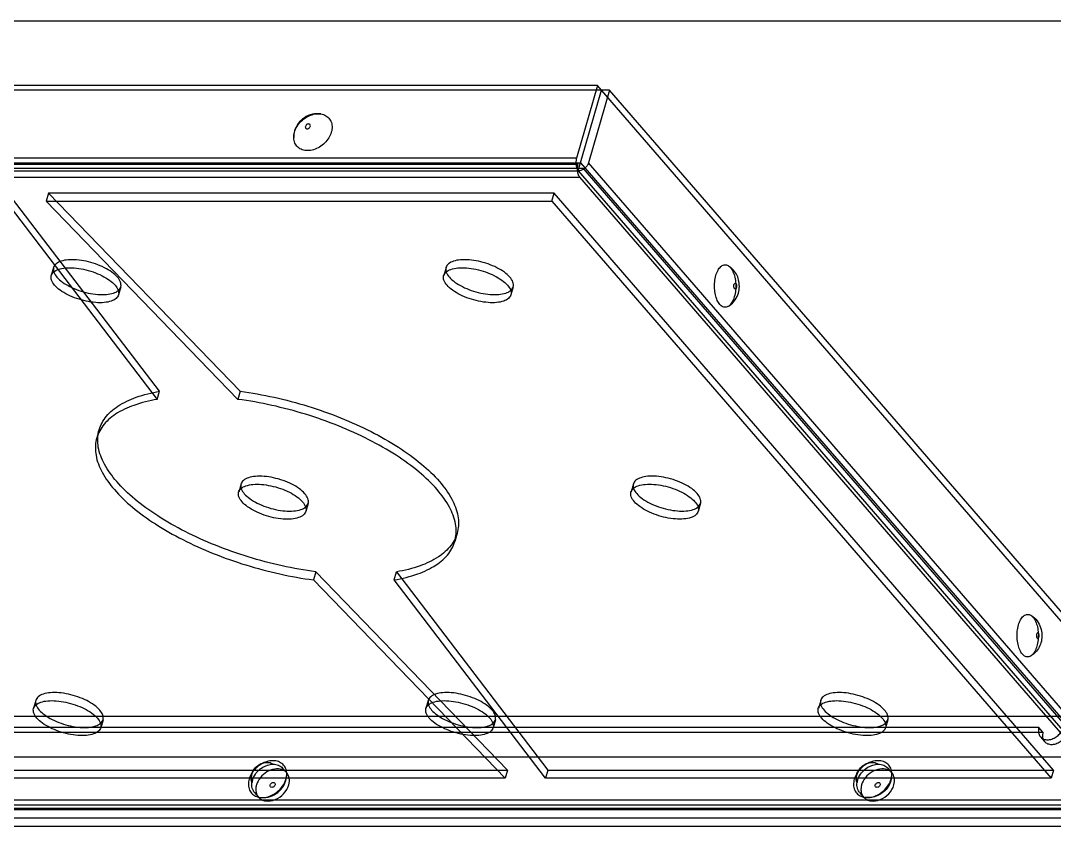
# Model space of a CAD drawing. Header units: millimetres. Extents: x -1 to 407, y -1 to 283.
# Drawn here: x 165.68 to 171.23, y 128.77 to 133.09 of the extents above; entities that cross this region are included whole.
import ezdxf

# ---------------------------------------------------------------- set-up
doc = ezdxf.new("R2010")
doc.units = ezdxf.units.MM
doc.header["$LTSCALE"] = 23.1
doc.layers.get('0').update_dxf_attribs({"linetype": 'CONTINUOUS'})
for name, color, linetype in [('_205857', 7, 'CONTINUOUS'), ('_346306', 7, 'CONTINUOUS'), ('_358832', 7, 'CONTINUOUS')]:
    doc.layers.add(name, color=color, linetype=linetype)

msp = doc.modelspace()

# ---------------------------------------------------------------- linework, layer by layer
at = {"color": 6, "linetype": 'Continuous'}
for p, q in [((168.7797, 132.7424), (164.1703, 132.7424)), ((168.7797, 132.7424), (168.6672, 132.3527)), ((168.8014, 132.7174), (168.7797, 132.7424)), ((171.3684, 129.8033), (168.8447, 132.7174)), ((168.6672, 132.3527), (162.4587, 132.3527)), ((171.6933, 128.9085), (168.7322, 132.3277)), ((162.3679, 132.2507), (168.6847, 132.2507)), ((162.4678, 132.2844), (168.6764, 132.2844)), ((168.6764, 132.2844), (171.6375, 128.8652)), ((166.43, 131.1021), (165.6175, 132.1652)), ((165.834, 132.1652), (165.8215, 132.1219)), ((168.5482, 132.1652), (165.834, 132.1652)), ((165.834, 132.1652), (166.863, 131.1021)), ((168.5357, 132.1219), (168.5482, 132.1652)), ((171.2278, 129.071), (168.5482, 132.1652)), ((165.605, 132.1219), (166.4175, 131.0588)), ((165.8215, 132.1219), (168.5357, 132.1219)), ((166.8505, 131.0588), (165.8215, 132.1219)), ((168.5357, 132.1219), (171.2153, 129.0277)), ((165.8612, 131.7662), (165.8487, 131.7229)), ((167.9671, 131.7662), (167.9546, 131.7229)), ((166.2215, 131.6622), (166.209, 131.6189)), ((168.3274, 131.6622), (168.3149, 131.6189)), ((166.4175, 131.0588), (166.43, 131.1021)), ((166.863, 131.1021), (166.8505, 131.0588)), ((166.105, 130.8953), (166.0925, 130.852)), ((166.8668, 130.605), (166.8543, 130.5617)), ((168.9724, 130.6054), (168.9599, 130.5621)), ((167.2271, 130.501), (167.2146, 130.4577)), ((169.3327, 130.5014), (169.3202, 130.4581)), ((168.0265, 130.3406), (168.014, 130.2973)), ((167.2685, 130.1339), (167.256, 130.0906)), ((167.256, 130.0906), (168.2847, 129.0277)), ((168.2972, 129.071), (167.2685, 130.1339)), ((167.689, 130.0906), (167.7015, 130.1339)), ((168.5012, 129.0277), (167.689, 130.0906)), ((167.7015, 130.1339), (168.5137, 129.071)), ((165.7659, 129.4446), (165.7534, 129.4013)), ((167.8718, 129.4446), (167.8593, 129.4013)), ((169.9777, 129.4446), (169.9652, 129.4013)), ((166.1262, 129.3406), (166.1137, 129.2973)), ((168.2321, 129.3406), (168.2196, 129.2973)), ((170.338, 129.3406), (170.3255, 129.2973)), ((165.5757, 129.2732), (171.1704, 129.2732)), ((171.1704, 129.2732), (171.1487, 129.2982)), ((171.157, 129.2491), (171.1786, 129.2241)), ((168.2847, 129.0277), (165.5697, 129.0277)), ((165.5822, 129.071), (168.2972, 129.071)), ((168.2972, 129.071), (168.2847, 129.0277)), ((168.5137, 129.071), (168.5012, 129.0277)), ((171.2153, 129.0277), (168.5012, 129.0277)), ((168.5137, 129.071), (171.2278, 129.071)), ((171.2278, 129.071), (171.2153, 129.0277)), ((171.6375, 128.8652), (165.429, 128.8652)), ((165.4632, 128.8835), (171.6717, 128.8835)), ((165.4415, 128.8585), (171.65, 128.8585))]:
    msp.add_line(p, q, dxfattribs=at)
at = {"color": 7, "linetype": 'Continuous'}
for p, q in [((168.8447, 132.7174), (164.192, 132.7174)), ((168.6764, 132.2844), (168.8014, 132.7174)), ((168.8447, 132.7174), (168.7322, 132.3277)), ((171.3251, 129.8033), (168.8014, 132.7174)), ((168.6755, 132.319), (162.3588, 132.319)), ((162.4803, 132.3277), (168.6889, 132.3277)), ((168.6889, 132.3277), (171.65, 128.9085)), ((162.3694, 132.2982), (168.7008, 132.2982)), ((171.7, 128.769), (168.6847, 132.2507)), ((168.7008, 132.2982), (171.7198, 128.8123)), ((171.1487, 129.2982), (165.5107, 129.2982)), ((171.65, 128.9085), (165.4415, 128.9085)), ((171.7198, 128.8123), (165.3884, 128.8123)), ((165.3832, 128.769), (171.7, 128.769))]:
    msp.add_line(p, q, dxfattribs=at)
at = {"color": 6, "linetype": 'Continuous'}
for centre, radius, start, end in [((167.2723, 132.4643), 0.1228, 163.8494, 180.1131), ((166.9894, 129.0495), 0.1228, 343.8494, 0.1131), ((170.2366, 129.0495), 0.1231, 343.8725, 0.0899)]:
    msp.add_arc(centre, radius, start, end, dxfattribs=at)
for points, knots in [([(167.1536, 132.4917), (167.1567, 132.5026), (167.1664, 132.5238), (167.1885, 132.5511), (167.2164, 132.5727), (167.2476, 132.5869), (167.2797, 132.5923), (167.3096, 132.5879), (167.3345, 132.5737), (167.351, 132.5507), (167.3572, 132.5218), (167.3543, 132.5017), (167.3514, 132.4917)], [0, 0, 0, 0, 0.107524, 0.21997, 0.332238, 0.441357, 0.544136, 0.638111, 0.72475, 0.809922, 0.900658, 1, 1, 1, 1]), ([(167.2945, 132.5897), (167.2798, 132.5919), (167.2485, 132.5906), (167.2055, 132.5722), (167.172, 132.5401), (167.1584, 132.5126), (167.1544, 132.4985)], [0, 0, 0, 0, 0.246759, 0.504912, 0.757499, 1, 1, 1, 1]), ([(167.2124, 132.523), (167.2118, 132.5209), (167.2115, 132.5165), (167.2154, 132.511), (167.222, 132.5094), (167.229, 132.5114), (167.235, 132.516), (167.2377, 132.5206), (167.2384, 132.523)], [0, 0, 0, 0, 0.15975, 0.30051, 0.452122, 0.627184, 0.815937, 1, 1, 1, 1]), ([(167.2384, 132.523), (167.239, 132.5251), (167.2393, 132.5295), (167.2355, 132.535), (167.2288, 132.5366), (167.2218, 132.5346), (167.2158, 132.53), (167.2131, 132.5254), (167.2124, 132.523)], [0, 0, 0, 0, 0.15975, 0.30051, 0.452122, 0.627184, 0.815937, 1, 1, 1, 1]), ([(167.3514, 132.4917), (167.3483, 132.4809), (167.3385, 132.4597), (167.3164, 132.4324), (167.2885, 132.4107), (167.2573, 132.3966), (167.2253, 132.3912), (167.1953, 132.3956), (167.1705, 132.4098), (167.1539, 132.4328), (167.1478, 132.4617), (167.1507, 132.4817), (167.1536, 132.4917)], [0, 0, 0, 0, 0.107524, 0.21997, 0.332238, 0.441357, 0.544136, 0.638111, 0.72475, 0.809922, 0.900658, 1, 1, 1, 1]), ([(168.6672, 132.3527), (168.6655, 132.3467), (168.6635, 132.334), (168.6641, 132.3152), (168.668, 132.2982), (168.6731, 132.2882), (168.6764, 132.2844)], [0, 0, 0, 0, 0.265987, 0.537917, 0.789675, 1, 1, 1, 1]), ([(166.2037, 131.7142), (166.1951, 131.7242), (166.1729, 131.7432), (166.1331, 131.7667), (166.0864, 131.7862), (166.0363, 131.8003), (165.9866, 131.808), (165.9409, 131.8086), (165.9029, 131.8021), (165.8742, 131.7888), (165.8579, 131.7659), (165.8612, 131.7376), (165.8721, 131.7221), (165.879, 131.7142)], [0, 0, 0, 0, 0.090829, 0.198235, 0.315825, 0.437016, 0.554613, 0.660219, 0.748627, 0.81759, 0.872482, 0.928543, 1, 1, 1, 1]), ([(168.3096, 131.7142), (168.3009, 131.7242), (168.2788, 131.7432), (168.239, 131.7667), (168.1923, 131.7862), (168.1422, 131.8003), (168.0925, 131.808), (168.0468, 131.8086), (168.0088, 131.8021), (167.9801, 131.7888), (167.9638, 131.7659), (167.9671, 131.7376), (167.978, 131.7221), (167.9849, 131.7142)], [0, 0, 0, 0, 0.090829, 0.198235, 0.315825, 0.437016, 0.554613, 0.660219, 0.748627, 0.81759, 0.872482, 0.928543, 1, 1, 1, 1]), ([(165.8665, 131.6709), (165.8597, 131.6788), (165.8488, 131.6942), (165.8453, 131.7222), (165.8612, 131.745), (165.8895, 131.7585), (165.9272, 131.7652), (165.9727, 131.7648), (166.0224, 131.7573), (166.0728, 131.7433), (166.12, 131.7237), (166.1601, 131.7001), (166.1825, 131.681), (166.1912, 131.6709)], [0, 0, 0, 0, 0.071193, 0.126788, 0.180989, 0.249131, 0.337053, 0.442231, 0.559493, 0.68125, 0.800138, 0.908748, 1, 1, 1, 1]), ([(167.9724, 131.6709), (167.9656, 131.6788), (167.9547, 131.6942), (167.9512, 131.7222), (167.9671, 131.745), (167.9954, 131.7585), (168.0331, 131.7652), (168.0786, 131.7648), (168.1283, 131.7573), (168.1787, 131.7433), (168.2258, 131.7237), (168.266, 131.7001), (168.2884, 131.681), (168.2971, 131.6709)], [0, 0, 0, 0, 0.071193, 0.126788, 0.180989, 0.249131, 0.337053, 0.442231, 0.559493, 0.68125, 0.800138, 0.908748, 1, 1, 1, 1]), ([(169.4153, 131.7237), (169.4181, 131.7334), (169.4248, 131.7506), (169.4393, 131.7709), (169.4578, 131.7821), (169.4783, 131.7798), (169.4954, 131.7651), (169.5087, 131.7423), (169.518, 131.7128), (169.5225, 131.679), (169.5217, 131.6438), (169.5174, 131.6205), (169.5142, 131.6095)], [0, 0, 0, 0, 0.109637, 0.198709, 0.268898, 0.33338, 0.409368, 0.504791, 0.618051, 0.743905, 0.874968, 1, 1, 1, 1]), ([(169.5358, 131.6286), (169.5391, 131.64), (169.5426, 131.6639), (169.5388, 131.699), (169.5264, 131.7316), (169.5066, 131.7581), (169.4894, 131.7713), (169.4806, 131.7763)], [0, 0, 0, 0, 0.210863, 0.421835, 0.619556, 0.821591, 1, 1, 1, 1]), ([(165.879, 131.7142), (165.8876, 131.7042), (165.9098, 131.6852), (165.9496, 131.6618), (165.9963, 131.6423), (166.0464, 131.6282), (166.0961, 131.6205), (166.1417, 131.6199), (166.1797, 131.6264), (166.2085, 131.6397), (166.2248, 131.6626), (166.2215, 131.6908), (166.2105, 131.7064), (166.2037, 131.7142)], [0, 0, 0, 0, 0.090829, 0.198235, 0.315825, 0.437016, 0.554613, 0.660219, 0.748627, 0.81759, 0.872482, 0.928543, 1, 1, 1, 1]), ([(167.9849, 131.7142), (167.9935, 131.7042), (168.0157, 131.6852), (168.0555, 131.6618), (168.1022, 131.6423), (168.1523, 131.6282), (168.202, 131.6205), (168.2476, 131.6199), (168.2856, 131.6264), (168.3143, 131.6397), (168.3307, 131.6626), (168.3274, 131.6908), (168.3164, 131.7064), (168.3096, 131.7142)], [0, 0, 0, 0, 0.090829, 0.198235, 0.315825, 0.437016, 0.554613, 0.660219, 0.748627, 0.81759, 0.872482, 0.928543, 1, 1, 1, 1]), ([(169.5142, 131.6095), (169.5114, 131.5998), (169.5048, 131.5826), (169.4903, 131.5623), (169.4718, 131.5511), (169.4512, 131.5534), (169.4341, 131.5681), (169.4209, 131.5908), (169.4116, 131.6204), (169.4071, 131.6542), (169.4079, 131.6894), (169.4121, 131.7127), (169.4153, 131.7237)], [0, 0, 0, 0, 0.109637, 0.198709, 0.268898, 0.33338, 0.409368, 0.504791, 0.618051, 0.743905, 0.874968, 1, 1, 1, 1]), ([(166.1912, 131.6709), (166.198, 131.6631), (166.2089, 131.6476), (166.2123, 131.6197), (166.1965, 131.5968), (166.1682, 131.5834), (166.1304, 131.5767), (166.085, 131.5771), (166.0353, 131.5846), (165.9849, 131.5986), (165.9377, 131.6182), (165.8975, 131.6418), (165.8752, 131.6609), (165.8665, 131.6709)], [0, 0, 0, 0, 0.071193, 0.126788, 0.180989, 0.249131, 0.337053, 0.442231, 0.559493, 0.68125, 0.800138, 0.908748, 1, 1, 1, 1]), ([(168.2971, 131.6709), (168.3039, 131.6631), (168.3148, 131.6476), (168.3182, 131.6197), (168.3024, 131.5968), (168.274, 131.5834), (168.2363, 131.5767), (168.1909, 131.5771), (168.1411, 131.5846), (168.0908, 131.5986), (168.0436, 131.6182), (168.0034, 131.6418), (167.9811, 131.6609), (167.9724, 131.6709)], [0, 0, 0, 0, 0.071193, 0.126788, 0.180989, 0.249131, 0.337053, 0.442231, 0.559493, 0.68125, 0.800138, 0.908748, 1, 1, 1, 1]), ([(169.5254, 131.6591), (169.5251, 131.6574), (169.5237, 131.6545), (169.5199, 131.6507), (169.5152, 131.6529), (169.5131, 131.6566), (169.5117, 131.6613), (169.5111, 131.6673), (169.5118, 131.6719), (169.5124, 131.6741)], [0, 0, 0, 0, 0.14649, 0.265642, 0.402115, 0.500804, 0.618917, 0.808384, 1, 1, 1, 1]), ([(169.5124, 131.6741), (169.5127, 131.6758), (169.5141, 131.6787), (169.5179, 131.6825), (169.5226, 131.6803), (169.5247, 131.6766), (169.5261, 131.6719), (169.5267, 131.6659), (169.526, 131.6613), (169.5254, 131.6591)], [0, 0, 0, 0, 0.14649, 0.26564, 0.402113, 0.500804, 0.618931, 0.808362, 1, 1, 1, 1]), ([(169.4805, 131.5568), (169.4827, 131.5581), (169.4976, 131.5673), (169.52, 131.5895), (169.5321, 131.6157), (169.5358, 131.6286)], [0, 0, 0, 0, 0.082537, 0.564545, 1, 1, 1, 1]), ([(166.1997, 130.618), (166.1747, 130.6469), (166.1329, 130.7041), (166.0963, 130.7968), (166.096, 130.8867), (166.1352, 130.9663), (166.2081, 131.0293), (166.3093, 131.076), (166.3873, 131.0948), (166.43, 131.1021)], [0, 0, 0, 0, 0.162088, 0.29771, 0.415811, 0.53175, 0.661805, 0.816525, 1, 1, 1, 1]), ([(166.863, 131.1021), (166.9239, 131.0941), (167.0461, 131.0722), (167.2262, 131.0246), (167.4005, 130.9631), (167.563, 130.8899), (167.7086, 130.8074), (167.8323, 130.7184), (167.9023, 130.652), (167.9318, 130.618)], [0, 0, 0, 0, 0.154291, 0.311558, 0.467495, 0.617906, 0.758895, 0.887096, 1, 1, 1, 1]), ([(166.4175, 131.0588), (166.3748, 131.0515), (166.2968, 131.0327), (166.1956, 130.986), (166.1227, 130.923), (166.0835, 130.8434), (166.0838, 130.7535), (166.1204, 130.6608), (166.1622, 130.6036), (166.1872, 130.5747)], [0, 0, 0, 0, 0.183475, 0.338195, 0.46825, 0.584189, 0.70229, 0.837912, 1, 1, 1, 1]), ([(167.9193, 130.5747), (167.8898, 130.6087), (167.8198, 130.6751), (167.6961, 130.7641), (167.5505, 130.8466), (167.388, 130.9198), (167.2137, 130.9813), (167.0336, 131.0289), (166.9114, 131.0508), (166.8505, 131.0588)], [0, 0, 0, 0, 0.112904, 0.241105, 0.382094, 0.532505, 0.688442, 0.845709, 1, 1, 1, 1]), ([(167.2094, 130.553), (167.2007, 130.563), (167.1785, 130.582), (167.1387, 130.6054), (167.0921, 130.625), (167.0419, 130.6391), (166.9922, 130.6468), (166.9466, 130.6474), (166.9086, 130.6408), (166.8799, 130.6276), (166.8635, 130.6047), (166.8669, 130.5764), (166.8778, 130.5609), (166.8846, 130.553)], [0, 0, 0, 0, 0.090829, 0.198235, 0.315825, 0.437016, 0.554613, 0.660219, 0.748627, 0.81759, 0.872482, 0.928543, 1, 1, 1, 1]), ([(169.3149, 130.5534), (169.3063, 130.5634), (169.2841, 130.5824), (169.2443, 130.6058), (169.1976, 130.6253), (169.1475, 130.6395), (169.0978, 130.6471), (169.0521, 130.6478), (169.0141, 130.6412), (168.9854, 130.628), (168.9691, 130.6051), (168.9724, 130.5768), (168.9833, 130.5613), (168.9902, 130.5534)], [0, 0, 0, 0, 0.090829, 0.198235, 0.315825, 0.437016, 0.554613, 0.660219, 0.748627, 0.81759, 0.872482, 0.928543, 1, 1, 1, 1]), ([(167.2685, 130.1339), (167.2076, 130.1419), (167.0853, 130.1637), (166.9052, 130.2114), (166.731, 130.2729), (166.5684, 130.3461), (166.4228, 130.4286), (166.2991, 130.5176), (166.2291, 130.584), (166.1997, 130.618)], [0, 0, 0, 0, 0.154291, 0.311558, 0.467495, 0.617906, 0.758895, 0.887096, 1, 1, 1, 1]), ([(166.8721, 130.5097), (166.8653, 130.5176), (166.8545, 130.533), (166.851, 130.561), (166.8668, 130.5838), (166.8952, 130.5973), (166.9329, 130.604), (166.9783, 130.6036), (167.0281, 130.5961), (167.0784, 130.5821), (167.1256, 130.5625), (167.1658, 130.5389), (167.1882, 130.5198), (167.1969, 130.5097)], [0, 0, 0, 0, 0.071193, 0.126788, 0.180989, 0.249131, 0.337053, 0.442231, 0.559493, 0.68125, 0.800138, 0.908748, 1, 1, 1, 1]), ([(167.9318, 130.618), (167.9568, 130.5891), (167.9986, 130.5319), (168.0351, 130.4392), (168.0354, 130.3493), (167.9963, 130.2696), (167.9233, 130.2067), (167.8222, 130.16), (167.7442, 130.1412), (167.7015, 130.1339)], [0, 0, 0, 0, 0.162088, 0.29771, 0.415811, 0.53175, 0.661805, 0.816525, 1, 1, 1, 1]), ([(168.9777, 130.5101), (168.9709, 130.5179), (168.96, 130.5334), (168.9565, 130.5614), (168.9724, 130.5842), (169.0007, 130.5976), (169.0384, 130.6044), (169.0839, 130.6039), (169.1336, 130.5965), (169.184, 130.5824), (169.2312, 130.5629), (169.2713, 130.5393), (169.2937, 130.5202), (169.3024, 130.5101)], [0, 0, 0, 0, 0.071193, 0.126788, 0.180989, 0.249131, 0.337053, 0.442231, 0.559493, 0.68125, 0.800138, 0.908748, 1, 1, 1, 1]), ([(166.1872, 130.5747), (166.2166, 130.5407), (166.2866, 130.4743), (166.4103, 130.3853), (166.5559, 130.3028), (166.7185, 130.2296), (166.8927, 130.1681), (167.0728, 130.1204), (167.1951, 130.0986), (167.256, 130.0906)], [0, 0, 0, 0, 0.112904, 0.241105, 0.382094, 0.532505, 0.688442, 0.845709, 1, 1, 1, 1]), ([(166.8846, 130.553), (166.8933, 130.543), (166.9154, 130.524), (166.9552, 130.5006), (167.0019, 130.4811), (167.052, 130.467), (167.1018, 130.4593), (167.1474, 130.4587), (167.1854, 130.4652), (167.2141, 130.4785), (167.2305, 130.5013), (167.2271, 130.5296), (167.2162, 130.5452), (167.2094, 130.553)], [0, 0, 0, 0, 0.090829, 0.198235, 0.315825, 0.437016, 0.554613, 0.660219, 0.748627, 0.81759, 0.872482, 0.928543, 1, 1, 1, 1]), ([(167.689, 130.0906), (167.7317, 130.0979), (167.8097, 130.1167), (167.9108, 130.1634), (167.9838, 130.2263), (168.0229, 130.306), (168.0226, 130.3959), (167.9861, 130.4886), (167.9443, 130.5458), (167.9193, 130.5747)], [0, 0, 0, 0, 0.183475, 0.338195, 0.46825, 0.584189, 0.70229, 0.837912, 1, 1, 1, 1]), ([(168.9902, 130.5534), (168.9988, 130.5434), (169.021, 130.5244), (169.0608, 130.501), (169.1075, 130.4815), (169.1576, 130.4673), (169.2073, 130.4597), (169.2529, 130.459), (169.2909, 130.4656), (169.3196, 130.4789), (169.336, 130.5017), (169.3327, 130.53), (169.3217, 130.5455), (169.3149, 130.5534)], [0, 0, 0, 0, 0.090829, 0.198235, 0.315825, 0.437016, 0.554613, 0.660219, 0.748627, 0.81759, 0.872482, 0.928543, 1, 1, 1, 1]), ([(167.1969, 130.5097), (167.2037, 130.5019), (167.2145, 130.4864), (167.218, 130.4585), (167.2021, 130.4356), (167.1738, 130.4222), (167.1361, 130.4154), (167.0906, 130.4159), (167.0409, 130.4234), (166.9905, 130.4374), (166.9434, 130.457), (166.9032, 130.4805), (166.8808, 130.4997), (166.8721, 130.5097)], [0, 0, 0, 0, 0.071193, 0.126788, 0.180989, 0.249131, 0.337053, 0.442231, 0.559493, 0.68125, 0.800138, 0.908748, 1, 1, 1, 1]), ([(169.3024, 130.5101), (169.3092, 130.5023), (169.3201, 130.4868), (169.3235, 130.4588), (169.3077, 130.436), (169.2794, 130.4226), (169.2416, 130.4158), (169.1962, 130.4163), (169.1465, 130.4237), (169.0961, 130.4378), (169.0489, 130.4573), (169.0087, 130.4809), (168.9864, 130.5), (168.9777, 130.5101)], [0, 0, 0, 0, 0.071193, 0.126788, 0.180989, 0.249131, 0.337053, 0.442231, 0.559493, 0.68125, 0.800138, 0.908748, 1, 1, 1, 1]), ([(171.0391, 129.8487), (171.0419, 129.8584), (171.0486, 129.8756), (171.0631, 129.8959), (171.0816, 129.9071), (171.1021, 129.9048), (171.1192, 129.8901), (171.1325, 129.8673), (171.1418, 129.8378), (171.1463, 129.804), (171.1455, 129.7688), (171.1412, 129.7455), (171.138, 129.7345)], [0, 0, 0, 0, 0.109637, 0.198709, 0.268898, 0.33338, 0.409368, 0.504791, 0.618051, 0.743905, 0.874968, 1, 1, 1, 1]), ([(171.1042, 129.9014), (171.1082, 129.8992), (171.1244, 129.8886), (171.1467, 129.8642), (171.1624, 129.8265), (171.1665, 129.789), (171.1629, 129.7648), (171.1596, 129.7536)], [0, 0, 0, 0, 0.079696, 0.340092, 0.571983, 0.792821, 1, 1, 1, 1]), ([(171.138, 129.7345), (171.1352, 129.7248), (171.1286, 129.7076), (171.1141, 129.6873), (171.0956, 129.6761), (171.075, 129.6784), (171.0579, 129.6931), (171.0447, 129.7158), (171.0354, 129.7454), (171.0309, 129.7792), (171.0317, 129.8144), (171.0359, 129.8377), (171.0391, 129.8487)], [0, 0, 0, 0, 0.109637, 0.198709, 0.268898, 0.33338, 0.409368, 0.504791, 0.618051, 0.743905, 0.874968, 1, 1, 1, 1]), ([(171.1492, 129.7841), (171.1499, 129.7866), (171.1504, 129.7918), (171.1496, 129.7991), (171.1472, 129.8046), (171.1424, 129.8077), (171.1381, 129.8041), (171.1368, 129.801), (171.1362, 129.7991)], [0, 0, 0, 0, 0.213524, 0.434197, 0.601241, 0.714477, 0.836154, 1, 1, 1, 1]), ([(171.1596, 129.7536), (171.1565, 129.7429), (171.1474, 129.7217), (171.1275, 129.6976), (171.1114, 129.6859), (171.1044, 129.6818)], [0, 0, 0, 0, 0.359576, 0.739505, 1, 1, 1, 1]), ([(171.1362, 129.7991), (171.1355, 129.7966), (171.135, 129.7914), (171.1359, 129.7841), (171.1382, 129.7786), (171.143, 129.7755), (171.1473, 129.7791), (171.1487, 129.7822), (171.1492, 129.7841)], [0, 0, 0, 0, 0.21363, 0.43439, 0.601406, 0.714588, 0.836295, 1, 1, 1, 1]), ([(166.1085, 129.3926), (166.0998, 129.4026), (166.0776, 129.4216), (166.0378, 129.445), (165.9912, 129.4645), (165.941, 129.4786), (165.8913, 129.4863), (165.8457, 129.4869), (165.8077, 129.4804), (165.779, 129.4671), (165.7626, 129.4442), (165.766, 129.416), (165.7769, 129.4004), (165.7837, 129.3926)], [0, 0, 0, 0, 0.090829, 0.198235, 0.315825, 0.437016, 0.554613, 0.660219, 0.748627, 0.81759, 0.872482, 0.928543, 1, 1, 1, 1]), ([(168.2143, 129.3926), (168.2057, 129.4026), (168.1835, 129.4216), (168.1437, 129.445), (168.097, 129.4645), (168.0469, 129.4786), (167.9972, 129.4863), (167.9516, 129.4869), (167.9136, 129.4804), (167.8849, 129.4671), (167.8685, 129.4442), (167.8718, 129.416), (167.8828, 129.4004), (167.8896, 129.3926)], [0, 0, 0, 0, 0.090829, 0.198235, 0.315825, 0.437016, 0.554613, 0.660219, 0.748627, 0.81759, 0.872482, 0.928543, 1, 1, 1, 1]), ([(170.3202, 129.3926), (170.3116, 129.4026), (170.2894, 129.4216), (170.2496, 129.445), (170.2029, 129.4645), (170.1528, 129.4786), (170.1031, 129.4863), (170.0575, 129.4869), (170.0195, 129.4804), (169.9907, 129.4671), (169.9744, 129.4442), (169.9777, 129.416), (169.9887, 129.4004), (169.9955, 129.3926)], [0, 0, 0, 0, 0.090829, 0.198235, 0.315825, 0.437016, 0.554613, 0.660219, 0.748627, 0.81759, 0.872482, 0.928543, 1, 1, 1, 1]), ([(165.7712, 129.3493), (165.7644, 129.3571), (165.7536, 129.3726), (165.7501, 129.4005), (165.7659, 129.4234), (165.7943, 129.4368), (165.832, 129.4435), (165.8774, 129.4431), (165.9272, 129.4356), (165.9775, 129.4216), (166.0247, 129.402), (166.0649, 129.3784), (166.0873, 129.3593), (166.096, 129.3493)], [0, 0, 0, 0, 0.071193, 0.126788, 0.180989, 0.249131, 0.337053, 0.442231, 0.559493, 0.68125, 0.800138, 0.908748, 1, 1, 1, 1]), ([(167.8771, 129.3493), (167.8703, 129.3571), (167.8594, 129.3726), (167.856, 129.4005), (167.8718, 129.4234), (167.9001, 129.4368), (167.9379, 129.4435), (167.9833, 129.4431), (168.0331, 129.4356), (168.0834, 129.4216), (168.1306, 129.402), (168.1708, 129.3784), (168.1931, 129.3593), (168.2018, 129.3493)], [0, 0, 0, 0, 0.071193, 0.126788, 0.180989, 0.249131, 0.337053, 0.442231, 0.559493, 0.68125, 0.800138, 0.908748, 1, 1, 1, 1]), ([(169.983, 129.3493), (169.9762, 129.3571), (169.9653, 129.3726), (169.9618, 129.4005), (169.9777, 129.4234), (170.006, 129.4368), (170.0438, 129.4435), (170.0892, 129.4431), (170.1389, 129.4356), (170.1893, 129.4216), (170.2365, 129.402), (170.2766, 129.3784), (170.299, 129.3593), (170.3077, 129.3493)], [0, 0, 0, 0, 0.071193, 0.126788, 0.180989, 0.249131, 0.337053, 0.442231, 0.559493, 0.68125, 0.800138, 0.908748, 1, 1, 1, 1]), ([(165.7837, 129.3926), (165.7924, 129.3826), (165.8145, 129.3636), (165.8543, 129.3402), (165.901, 129.3206), (165.9511, 129.3065), (166.0009, 129.2988), (166.0465, 129.2982), (166.0845, 129.3048), (166.1132, 129.318), (166.1296, 129.3409), (166.1262, 129.3692), (166.1153, 129.3847), (166.1085, 129.3926)], [0, 0, 0, 0, 0.090829, 0.198235, 0.315825, 0.437016, 0.554613, 0.660219, 0.748627, 0.81759, 0.872482, 0.928543, 1, 1, 1, 1]), ([(167.8896, 129.3926), (167.8983, 129.3826), (167.9204, 129.3636), (167.9602, 129.3402), (168.0069, 129.3206), (168.057, 129.3065), (168.1067, 129.2988), (168.1524, 129.2982), (168.1904, 129.3048), (168.2191, 129.318), (168.2354, 129.3409), (168.2321, 129.3692), (168.2212, 129.3847), (168.2143, 129.3926)], [0, 0, 0, 0, 0.090829, 0.198235, 0.315825, 0.437016, 0.554613, 0.660219, 0.748627, 0.81759, 0.872482, 0.928543, 1, 1, 1, 1]), ([(169.9955, 129.3926), (170.0041, 129.3826), (170.0263, 129.3636), (170.0661, 129.3402), (170.1128, 129.3206), (170.1629, 129.3065), (170.2126, 129.2988), (170.2583, 129.2982), (170.2963, 129.3048), (170.325, 129.318), (170.3413, 129.3409), (170.338, 129.3692), (170.3271, 129.3847), (170.3202, 129.3926)], [0, 0, 0, 0, 0.090829, 0.198235, 0.315825, 0.437016, 0.554613, 0.660219, 0.748627, 0.81759, 0.872482, 0.928543, 1, 1, 1, 1]), ([(166.096, 129.3493), (166.1028, 129.3414), (166.1136, 129.326), (166.1171, 129.298), (166.1012, 129.2752), (166.0729, 129.2617), (166.0352, 129.255), (165.9897, 129.2554), (165.94, 129.2629), (165.8896, 129.2769), (165.8425, 129.2965), (165.8023, 129.3201), (165.7799, 129.3392), (165.7712, 129.3493)], [0, 0, 0, 0, 0.071193, 0.126788, 0.180989, 0.249131, 0.337053, 0.442231, 0.559493, 0.68125, 0.800138, 0.908748, 1, 1, 1, 1]), ([(168.2018, 129.3493), (168.2086, 129.3414), (168.2195, 129.326), (168.223, 129.298), (168.2071, 129.2752), (168.1788, 129.2617), (168.1411, 129.255), (168.0956, 129.2554), (168.0459, 129.2629), (167.9955, 129.2769), (167.9484, 129.2965), (167.9082, 129.3201), (167.8858, 129.3392), (167.8771, 129.3493)], [0, 0, 0, 0, 0.071193, 0.126788, 0.180989, 0.249131, 0.337053, 0.442231, 0.559493, 0.68125, 0.800138, 0.908748, 1, 1, 1, 1]), ([(170.3077, 129.3493), (170.3145, 129.3414), (170.3254, 129.326), (170.3289, 129.298), (170.313, 129.2752), (170.2847, 129.2617), (170.247, 129.255), (170.2015, 129.2554), (170.1518, 129.2629), (170.1014, 129.2769), (170.0542, 129.2965), (170.0141, 129.3201), (169.9917, 129.3392), (169.983, 129.3493)], [0, 0, 0, 0, 0.071193, 0.126788, 0.180989, 0.249131, 0.337053, 0.442231, 0.559493, 0.68125, 0.800138, 0.908748, 1, 1, 1, 1]), ([(171.1704, 129.2732), (171.1683, 129.266), (171.1664, 129.2515), (171.172, 129.2309), (171.1859, 129.2155), (171.2058, 129.2078), (171.2288, 129.2081), (171.2521, 129.2159), (171.2735, 129.2303), (171.2905, 129.2497), (171.298, 129.2653), (171.3003, 129.2732)], [0, 0, 0, 0, 0.108901, 0.207363, 0.300976, 0.400013, 0.509162, 0.628426, 0.753469, 0.880003, 1, 1, 1, 1]), ([(167.1081, 129.0221), (167.111, 129.032), (167.1139, 129.052), (167.1079, 129.0807), (167.0916, 129.1036), (167.0671, 129.118), (167.0372, 129.1226), (167.0052, 129.1175), (166.9738, 129.1035), (166.9456, 129.0818), (166.9233, 129.0543), (166.9134, 129.0329), (166.9103, 129.0221)], [0, 0, 0, 0, 0.098917, 0.188821, 0.27328, 0.359598, 0.45341, 0.555913, 0.66515, 0.778375, 0.891978, 1, 1, 1, 1]), ([(170.3557, 129.0221), (170.3586, 129.032), (170.3615, 129.052), (170.3555, 129.0807), (170.3392, 129.1036), (170.3146, 129.118), (170.2848, 129.1226), (170.2528, 129.1175), (170.2214, 129.1035), (170.1932, 129.0818), (170.1709, 129.0543), (170.161, 129.0329), (170.1579, 129.0221)], [0, 0, 0, 0, 0.098917, 0.188821, 0.27328, 0.359598, 0.45341, 0.555913, 0.66515, 0.778375, 0.891978, 1, 1, 1, 1]), ([(166.9103, 129.0221), (166.9074, 129.0121), (166.9045, 128.9922), (166.9105, 128.9635), (166.9268, 128.9405), (166.9514, 128.9261), (166.9812, 128.9215), (167.0133, 128.9267), (167.0447, 128.9407), (167.0728, 128.9623), (167.0951, 128.9898), (167.105, 129.0112), (167.1081, 129.0221)], [0, 0, 0, 0, 0.098917, 0.188821, 0.27328, 0.359598, 0.45341, 0.555913, 0.66515, 0.778375, 0.891978, 1, 1, 1, 1]), ([(166.9671, 128.9241), (166.9819, 128.922), (167.0132, 128.9232), (167.0562, 128.9417), (167.0897, 128.9738), (167.1033, 129.0012), (167.1073, 129.0153)], [0, 0, 0, 0, 0.246759, 0.504912, 0.757499, 1, 1, 1, 1]), ([(167.0493, 128.9908), (167.0486, 128.9884), (167.0459, 128.9839), (167.0399, 128.9792), (167.033, 128.9773), (167.0263, 128.9788), (167.0224, 128.9843), (167.0227, 128.9887), (167.0233, 128.9908)], [0, 0, 0, 0, 0.182993, 0.370103, 0.545542, 0.697427, 0.83942, 1, 1, 1, 1]), ([(167.0233, 128.9908), (167.024, 128.9932), (167.0266, 128.9978), (167.0326, 129.0024), (167.0396, 129.0044), (167.0463, 129.0028), (167.0502, 128.9973), (167.0499, 128.9929), (167.0493, 128.9908)], [0, 0, 0, 0, 0.182993, 0.370103, 0.545542, 0.697427, 0.83942, 1, 1, 1, 1]), ([(170.1579, 129.0221), (170.155, 129.0121), (170.1521, 128.9922), (170.1581, 128.9635), (170.1744, 128.9405), (170.199, 128.9261), (170.2288, 128.9215), (170.2608, 128.9267), (170.2922, 128.9407), (170.3204, 128.9623), (170.3427, 128.9898), (170.3526, 129.0112), (170.3557, 129.0221)], [0, 0, 0, 0, 0.098917, 0.188821, 0.27328, 0.359598, 0.45341, 0.555913, 0.66515, 0.778375, 0.891978, 1, 1, 1, 1]), ([(170.3549, 129.0153), (170.3515, 129.0035), (170.341, 128.9805), (170.3161, 128.9522), (170.2846, 128.9324), (170.2499, 128.9224), (170.2262, 128.9225), (170.2147, 128.9241)], [0, 0, 0, 0, 0.203278, 0.411241, 0.61409, 0.809124, 1, 1, 1, 1]), ([(170.2969, 128.9908), (170.2962, 128.9884), (170.2935, 128.9839), (170.2875, 128.9792), (170.2806, 128.9773), (170.2739, 128.9788), (170.27, 128.9843), (170.2703, 128.9887), (170.2709, 128.9908)], [0, 0, 0, 0, 0.182993, 0.370103, 0.545542, 0.697427, 0.83942, 1, 1, 1, 1]), ([(170.2709, 128.9908), (170.2716, 128.9932), (170.2742, 128.9978), (170.2802, 129.0024), (170.2872, 129.0044), (170.2939, 129.0028), (170.2978, 128.9973), (170.2975, 128.9929), (170.2969, 128.9908)], [0, 0, 0, 0, 0.182993, 0.370103, 0.545542, 0.697427, 0.83942, 1, 1, 1, 1])]:
    msp.add_open_spline(points, degree=3, knots=knots, dxfattribs=at)
at = {"color": 7, "linetype": 'Continuous'}
for points, knots in [([(168.6847, 132.2507), (168.6815, 132.2545), (168.6763, 132.2644), (168.6724, 132.2815), (168.6718, 132.3003), (168.6738, 132.313), (168.6755, 132.319)], [0, 0, 0, 0, 0.208421, 0.462084, 0.736249, 1, 1, 1, 1]), ([(168.7322, 132.3277), (168.7305, 132.3218), (168.7247, 132.3103), (168.7113, 132.2964), (168.6947, 132.287), (168.6823, 132.2844), (168.6764, 132.2844)], [0, 0, 0, 0, 0.246085, 0.505617, 0.762005, 1, 1, 1, 1]), ([(171.1487, 129.2982), (171.1467, 129.291), (171.1448, 129.2766), (171.1503, 129.2559), (171.1644, 129.2404), (171.1844, 129.2327), (171.2074, 129.2331), (171.2308, 129.2411), (171.2521, 129.2556), (171.269, 129.2749), (171.2764, 129.2903), (171.2786, 129.2982)], [0, 0, 0, 0, 0.108428, 0.207051, 0.301814, 0.401144, 0.510557, 0.630178, 0.755822, 0.88117, 1, 1, 1, 1])]:
    msp.add_open_spline(points, degree=3, knots=knots, dxfattribs=at)
at = {"layer": '_205857', "color": 7, "linetype": 'Continuous'}
for p, q in [((167.0902, 129.0813), (167.1118, 129.0563)), ((170.3378, 129.0813), (170.3594, 129.0563)), ((166.939, 128.9503), (166.9606, 128.9253)), ((170.1866, 128.9503), (170.2082, 128.9253))]:
    msp.add_line(p, q, dxfattribs=at)
for centre, radius, start, end in [((167.0396, 129.0154), 0.087, 90.2278, 91.2922), ((170.2872, 129.0154), 0.087, 90.2278, 91.2922), ((167.0411, 128.9805), 0.1187, 148.3506, 149.9467), ((170.2887, 128.9805), 0.1187, 148.3506, 149.9467), ((167.0165, 128.9901), 0.0922, 163.8461, 171.3151), ((170.2641, 128.9901), 0.0922, 163.8461, 171.3151)]:
    msp.add_arc(centre, radius, start, end, dxfattribs=at)
for points, knots in [([(166.9401, 129.0428), (166.9507, 129.06), (166.9796, 129.0886), (167.0186, 129.1019), (167.0376, 129.1024)], [0, 0, 0, 0, 0.514212, 1, 1, 1, 1]), ([(167.0392, 129.1024), (167.049, 129.1024), (167.0681, 129.0993), (167.0842, 129.0881), (167.0901, 129.0813)], [0, 0, 0, 0, 0.52018, 1, 1, 1, 1]), ([(170.1877, 129.0428), (170.1983, 129.06), (170.2272, 129.0886), (170.2662, 129.1019), (170.2852, 129.1024)], [0, 0, 0, 0, 0.514212, 1, 1, 1, 1]), ([(170.2868, 129.1024), (170.2966, 129.1024), (170.3157, 129.0993), (170.3318, 129.0881), (170.3377, 129.0813)], [0, 0, 0, 0, 0.52018, 1, 1, 1, 1]), ([(167.087, 129.0731), (167.0746, 129.0776), (167.0452, 129.0791), (167.0037, 129.0628), (166.9689, 129.0325), (166.9538, 129.0051), (166.9496, 128.9908)], [0, 0, 0, 0, 0.22534, 0.4797, 0.746116, 1, 1, 1, 1]), ([(167.1118, 129.0563), (167.1069, 129.0619), (167.0987, 129.0682), (167.0894, 129.0722), (167.087, 129.0731)], [0, 0, 0, 0, 0.742857, 1, 1, 1, 1]), ([(167.1228, 128.9908), (167.1262, 129.0024), (167.1287, 129.026), (167.1189, 129.0481), (167.1118, 129.0563)], [0, 0, 0, 0, 0.52656, 1, 1, 1, 1]), ([(170.3346, 129.0731), (170.3222, 129.0776), (170.2928, 129.0791), (170.2513, 129.0628), (170.2165, 129.0325), (170.2013, 129.0051), (170.1972, 128.9908)], [0, 0, 0, 0, 0.22534, 0.4797, 0.746116, 1, 1, 1, 1]), ([(170.3594, 129.0563), (170.3545, 129.0619), (170.3463, 129.0682), (170.337, 129.0722), (170.3346, 129.0731)], [0, 0, 0, 0, 0.742857, 1, 1, 1, 1]), ([(170.3704, 128.9908), (170.3738, 129.0024), (170.3762, 129.026), (170.3665, 129.0481), (170.3594, 129.0563)], [0, 0, 0, 0, 0.52656, 1, 1, 1, 1]), ([(166.939, 128.9503), (166.9368, 128.9528), (166.9287, 128.9641), (166.9249, 128.9782), (166.9245, 128.9887)], [0, 0, 0, 0, 0.243887, 1, 1, 1, 1]), ([(166.9496, 128.9908), (166.949, 128.9885), (166.9468, 128.9797), (166.9459, 128.9705), (166.9462, 128.9638)], [0, 0, 0, 0, 0.258294, 1, 1, 1, 1]), ([(166.9607, 128.9253), (166.9654, 128.9199), (166.9773, 128.9106), (167.0082, 128.9012), (167.0529, 128.9091), (167.0978, 128.9408), (167.1178, 128.9734), (167.1228, 128.9908)], [0, 0, 0, 0, 0.104784, 0.215517, 0.462874, 0.736075, 1, 1, 1, 1]), ([(170.1866, 128.9503), (170.1844, 128.9528), (170.1763, 128.9641), (170.1725, 128.9782), (170.1721, 128.9887)], [0, 0, 0, 0, 0.243887, 1, 1, 1, 1]), ([(170.1972, 128.9908), (170.1966, 128.9885), (170.1944, 128.9797), (170.1935, 128.9705), (170.1937, 128.9638)], [0, 0, 0, 0, 0.258294, 1, 1, 1, 1]), ([(170.2083, 128.9253), (170.213, 128.9199), (170.2249, 128.9106), (170.2558, 128.9012), (170.3005, 128.9091), (170.3454, 128.9408), (170.3654, 128.9734), (170.3704, 128.9908)], [0, 0, 0, 0, 0.104784, 0.215517, 0.462874, 0.736075, 1, 1, 1, 1]), ([(166.9462, 128.9638), (166.9463, 128.9602), (166.9478, 128.9464), (166.954, 128.933), (166.9607, 128.9253)], [0, 0, 0, 0, 0.262569, 1, 1, 1, 1]), ([(170.1937, 128.9638), (170.1939, 128.9602), (170.1954, 128.9464), (170.2016, 128.933), (170.2083, 128.9253)], [0, 0, 0, 0, 0.262569, 1, 1, 1, 1])]:
    msp.add_open_spline(points, degree=3, knots=knots, dxfattribs=at)
for points in [[(166.928, 129.0158), (166.9304, 129.0242), (166.934, 129.0324), (166.9384, 129.04)], [(170.1756, 129.0158), (170.178, 129.0242), (170.1816, 129.0324), (170.186, 129.04)], [(166.9245, 128.9887), (166.9243, 128.9938), (166.9246, 128.999), (166.9254, 129.0041)], [(170.1721, 128.9887), (170.1719, 128.9938), (170.1722, 128.999), (170.173, 129.0041)]]:
    msp.add_open_spline(points, degree=3, dxfattribs=at)
at = {"layer": '_346306', "color": 7, "linetype": 'Continuous'}
for p, q in [((162.0467, 133.0898), (171.3941, 133.0898)), ((174.6254, 129.3586), (165.2736, 129.3586)), ((165.2111, 129.1421), (174.5629, 129.1421))]:
    msp.add_line(p, q, dxfattribs=at)
at = {"layer": '_358832', "color": 7, "linetype": 'Continuous'}
for centre, radius, start, end in [((167.0121, 129.0657), 0.0443, 55.746, 59.4986), ((167.0116, 129.0677), 0.0434, 52.9504, 55.6532), ((170.2597, 129.0657), 0.0443, 55.746, 59.4986), ((170.2592, 129.0677), 0.0434, 52.9504, 55.6532), ((166.9912, 129.0273), 0.0714, 163.8972, 164.8301), ((170.2388, 129.0273), 0.0714, 163.8972, 164.8301), ((166.9633, 129.026), 0.0429, 209.3357, 210.6382), ((170.2109, 129.026), 0.0429, 209.3357, 210.6382)]:
    msp.add_arc(centre, radius, start, end, dxfattribs=at)
for points, knots in [([(166.933, 129.0694), (166.9389, 129.0784), (166.9537, 129.0943), (166.9814, 129.1095), (167.0106, 129.114), (167.029, 129.1083), (167.036, 129.1035)], [0, 0, 0, 0, 0.27107, 0.538517, 0.783353, 1, 1, 1, 1]), ([(167.0346, 129.1038), (167.0273, 129.1081), (167.0092, 129.1127), (166.9808, 129.1075), (166.9542, 129.0924), (166.9399, 129.0769), (166.9342, 129.0682)], [0, 0, 0, 0, 0.21824, 0.463889, 0.730485, 1, 1, 1, 1]), ([(170.1806, 129.0694), (170.1865, 129.0784), (170.2013, 129.0943), (170.229, 129.1095), (170.2582, 129.114), (170.2766, 129.1083), (170.2836, 129.1035)], [0, 0, 0, 0, 0.27107, 0.538517, 0.783353, 1, 1, 1, 1]), ([(170.2822, 129.1038), (170.2749, 129.1081), (170.2568, 129.1127), (170.2284, 129.1075), (170.2018, 129.0924), (170.1875, 129.0769), (170.1818, 129.0682)], [0, 0, 0, 0, 0.21824, 0.463889, 0.730485, 1, 1, 1, 1]), ([(166.9201, 129.0247), (166.9197, 129.0299), (166.9202, 129.0372), (166.9218, 129.0442), (166.9223, 129.046)], [0, 0, 0, 0, 0.741164, 1, 1, 1, 1]), ([(166.9237, 129.0458), (166.9232, 129.044), (166.9214, 129.0368), (166.9208, 129.0292), (166.9212, 129.0237)], [0, 0, 0, 0, 0.259087, 1, 1, 1, 1]), ([(166.9226, 129.0471), (166.9232, 129.049), (166.9258, 129.0568), (166.9296, 129.0642), (166.933, 129.0694)], [0, 0, 0, 0, 0.242225, 1, 1, 1, 1]), ([(166.9342, 129.0682), (166.933, 129.0665), (166.9287, 129.0594), (166.9254, 129.0517), (166.9237, 129.0458)], [0, 0, 0, 0, 0.257539, 1, 1, 1, 1]), ([(170.1677, 129.0247), (170.1673, 129.0299), (170.1678, 129.0372), (170.1694, 129.0442), (170.1699, 129.046)], [0, 0, 0, 0, 0.741164, 1, 1, 1, 1]), ([(170.1713, 129.0458), (170.1708, 129.044), (170.169, 129.0368), (170.1684, 129.0292), (170.1688, 129.0237)], [0, 0, 0, 0, 0.259087, 1, 1, 1, 1]), ([(170.1702, 129.0471), (170.1708, 129.049), (170.1734, 129.0568), (170.1772, 129.0642), (170.1806, 129.0694)], [0, 0, 0, 0, 0.242225, 1, 1, 1, 1]), ([(170.1818, 129.0682), (170.1806, 129.0665), (170.1763, 129.0594), (170.173, 129.0517), (170.1713, 129.0458)], [0, 0, 0, 0, 0.257539, 1, 1, 1, 1]), ([(166.9259, 129.005), (166.9234, 129.0094), (166.9211, 129.0161), (166.9203, 129.0229), (166.9201, 129.0247)], [0, 0, 0, 0, 0.741407, 1, 1, 1, 1]), ([(170.1735, 129.005), (170.171, 129.0094), (170.1687, 129.0161), (170.1679, 129.0229), (170.1677, 129.0247)], [0, 0, 0, 0, 0.741407, 1, 1, 1, 1])]:
    msp.add_open_spline(points, degree=3, knots=knots, dxfattribs=at)
for points in [[(166.9212, 129.0237), (166.9217, 129.0173), (166.9233, 129.0109), (166.9262, 129.0052)], [(170.1688, 129.0237), (170.1693, 129.0173), (170.1709, 129.0109), (170.1738, 129.0052)]]:
    msp.add_open_spline(points, degree=3, dxfattribs=at)

doc.saveas('drawing.dxf')
